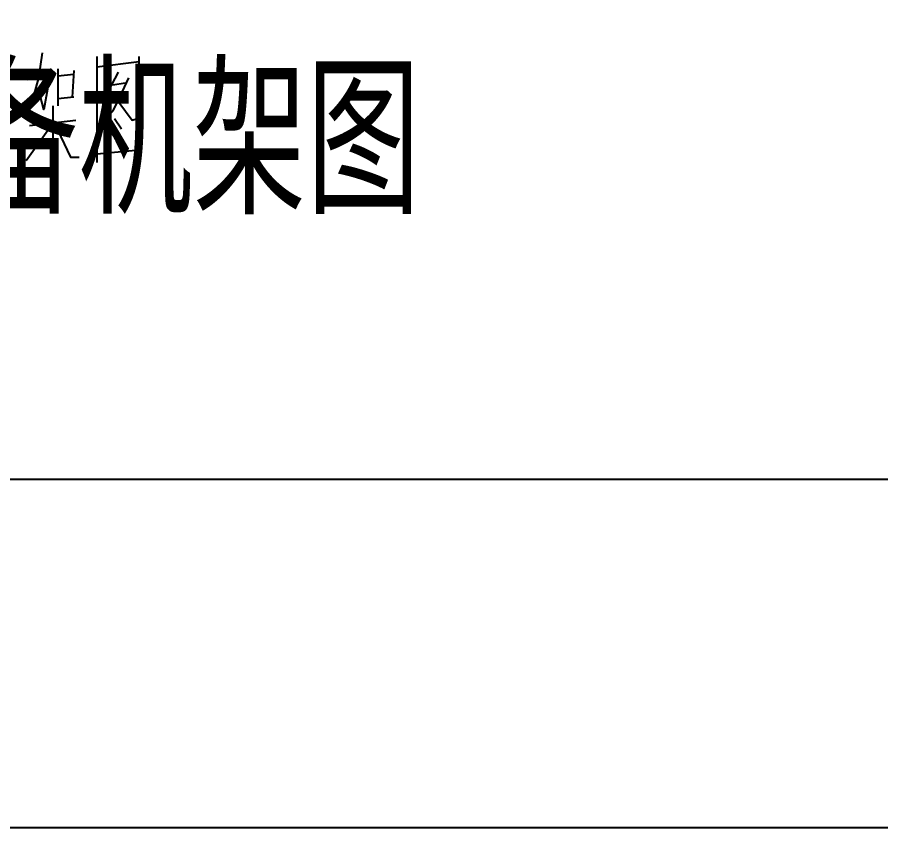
# Model space of a CAD drawing. Header units: metres. Extents: x 17 to 1264, y 17 to 859.
# Drawn here: x 485.7 to 556, y 16.9 to 82.8 of the extents above; entities that cross this region are included whole.
import ezdxf

# ---------------------------------------------------------------- set-up
doc = ezdxf.new("R2010")
doc.units = ezdxf.units.M
for name, color, linetype in [('LINES', 7, 'Continuous'), ('POLYLINES', 4, 'Continuous'), ('RECTS', 7, 'Continuous'), ('TEXTS', 3, 'Continuous')]:
    doc.layers.add(name, color=color, linetype=linetype)

msp = doc.modelspace()

# ---------------------------------------------------------------- linework, layer by layer
at = {"layer": 'LINES'}
for p, q in [((487.72, 79.92), (487.43, 77.9)), ((492.19, 79.63), (492.19, 71.42)), ((492.19, 79.63), (492.19, 70.99)), ((495.5, 71.57), (495.64, 79.63)), ((495.64, 79.2), (492.19, 78.77)), ((486.57, 77.76), (488.44, 78.19)), ((489.02, 78.62), (489.02, 75.6)), ((489.02, 78.05), (490.31, 78.19)), ((490.31, 78.48), (490.17, 76.32)), ((493.91, 78.34), (492.62, 75.89)), ((493.48, 77.33), (494.49, 77.47)), ((490.31, 76.32), (489.02, 76.18)), ((488.59, 75.6), (488.59, 70.7)), ((492.33, 74.02), (493.48, 75.17)), ((493.63, 74.59), (494.2, 73.73)), ((488.59, 74.16), (486.43, 71.14)), ((486.71, 74.02), (490.46, 74.45)), ((493.34, 73.44), (494.2, 72.29)), ((492.19, 71.71), (495.35, 72)), ((87.76, 45.22), (1179.14, 45.22))]:
    msp.add_line(p, q, dxfattribs=at)
at = {"layer": 'POLYLINES'}
for points in [[(488.44, 78.48), (487.87, 75.31), (487.58, 76.46)], [(487.43, 77.9), (487, 76.32), (486.28, 74.59)], [(493.48, 75.17), (493.91, 76.03), (494.78, 77.9)], [(493.34, 76.75), (495.07, 74.45), (495.5, 74.59)], [(488.73, 74.16), (490.03, 71.42), (490.75, 71.42)], [(495.5, 71.14), (495.5, 71.57), (495.35, 72)]]:
    msp.add_lwpolyline(points, dxfattribs=at)
at = {"layer": 'RECTS'}
msp.add_lwpolyline([(16.84, 858.82), (1207.43, 858.82), (1207.43, 16.85), (16.84, 16.85)], dxfattribs=at)

# ---------------------------------------------------------------- texts
at = {"layer": 'TEXTS', "width": 0.687468}
msp.add_text('省网A1平面SDH设备机架图', height=10.39, dxfattribs=at).set_placement((410.68, 67.94))

doc.saveas('drawing.dxf')
